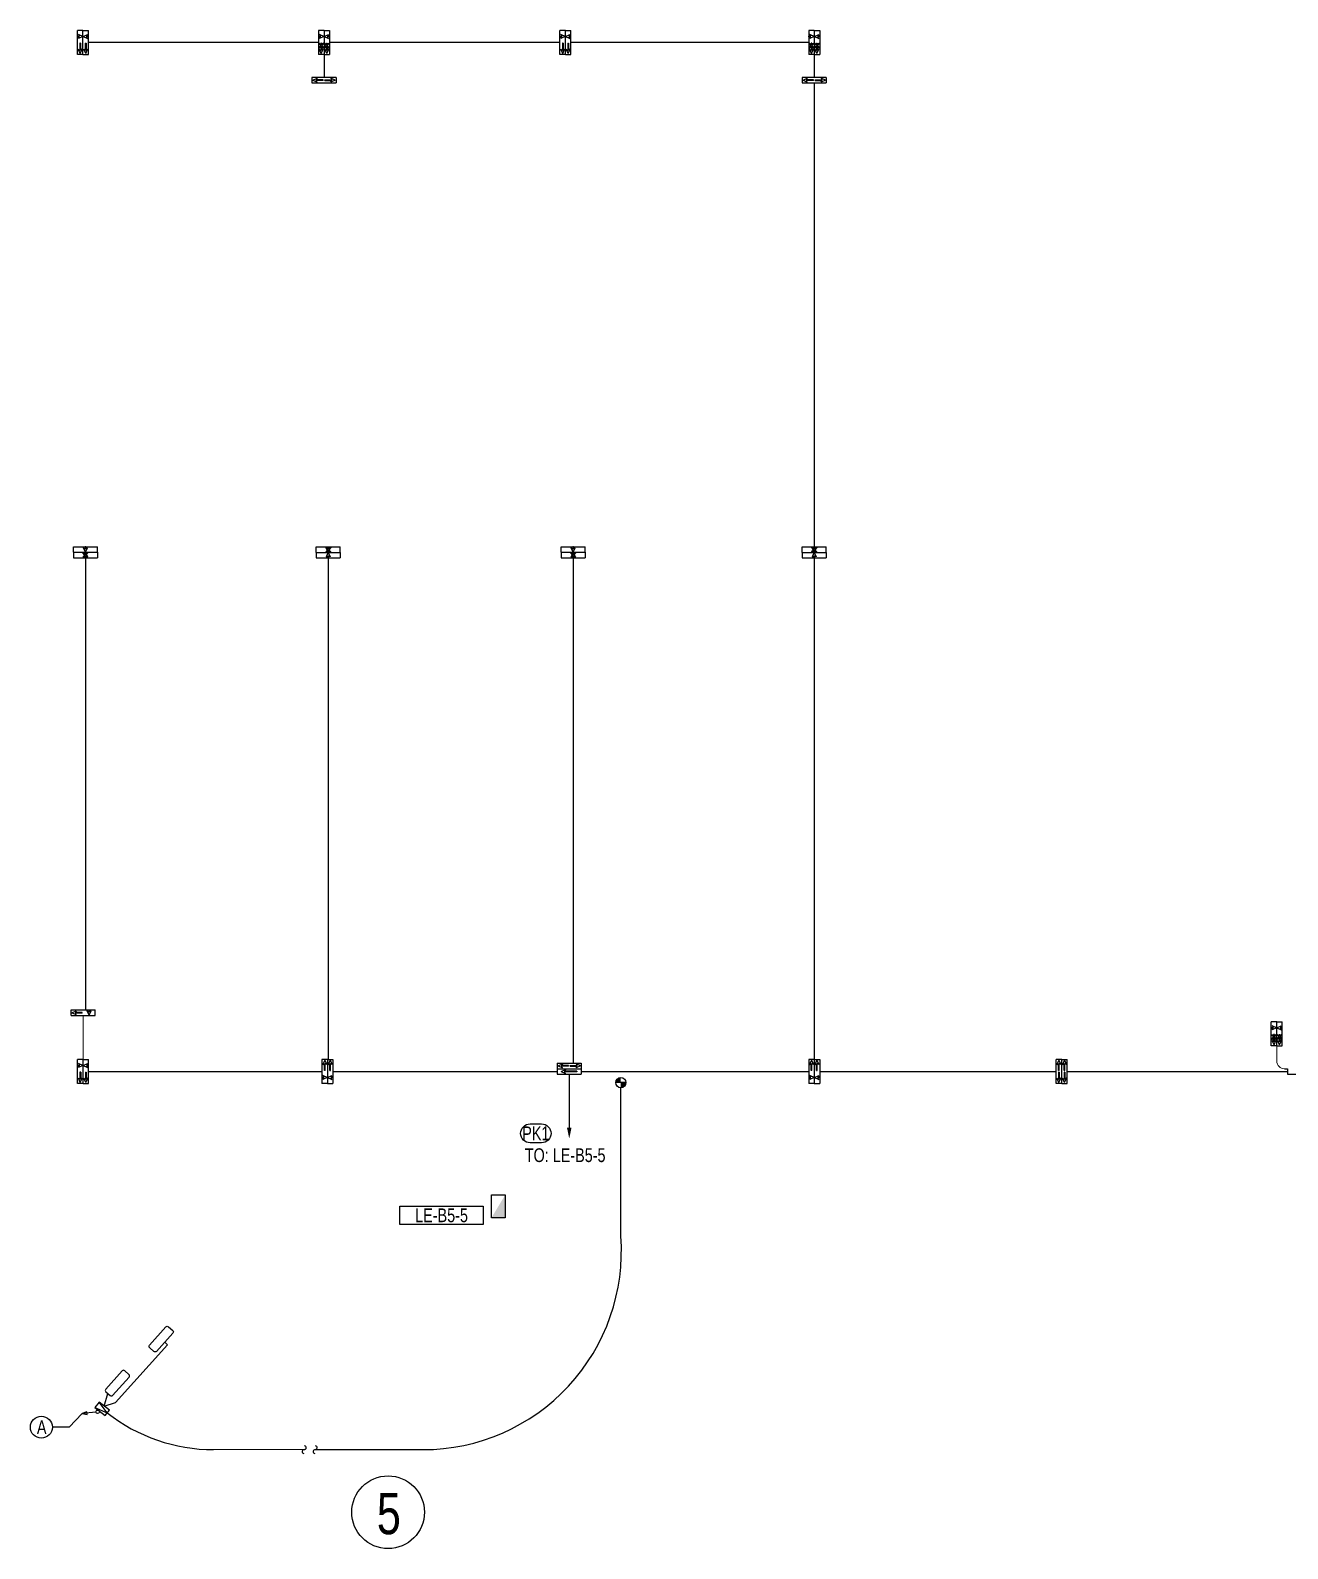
# Model space of a CAD drawing. Header units: millimetres. Extents: x 98738 to 415807, y 105242 to 242281.
# Drawn here: x 252870 to 335213, y 142866 to 242281 of the extents above; entities that cross this region are included whole.
import ezdxf
from ezdxf.enums import TextEntityAlignment as Align

# ---------------------------------------------------------------- set-up
doc = ezdxf.new("R2010")
doc.units = ezdxf.units.MM
doc.header["$LTSCALE"] = 50
doc.linetypes.add('CEN-1', pattern=[24, 20, -2, 0, -2])
for name, color, linetype in [('4', 4, 'Continuous'), ('e-con', 1, 'Continuous'), ('E-SYM', 2, 'Continuous'), ('E-TEXT', 6, 'Continuous'), ('e-text-box', 7, 'Continuous'), ('E-WIRE', 4, 'Continuous'), ('e-wire1s', 4, 'CEN-1'), ('Parking-L', 4, 'Continuous'), ('parking-p', 7, 'Continuous')]:
    doc.layers.add(name, color=color, linetype=linetype)
doc.styles.add('돋움', font='')
doc.styles.get('돋움').set_extended_font_data('Dotum')

# ---------------------------------------------------------------- blocks, each defined once
blk = doc.blocks.new('100-94')
at = {"layer": 'e-con', "linetype": 'Continuous'}
blk.add_line((52, 54), (477, 479), dxfattribs=at)
at = {"layer": 'e-con'}
blk.add_lwpolyline([(477, 479), (292, 373), (365, 294)], close=True, dxfattribs=at)
at = {"layer": 'e-con', "linetype": 'Continuous'}
blk.add_circle((0, 0), 75, dxfattribs=at)
blk = doc.blocks.new('ar')
at = {"layer": '4', "color": 4}
blk.add_lwpolyline([(0, 0, 150, 0, 0), (360, 0, 0, 0, 0)], format="xyseb", dxfattribs=at)
blk = doc.blocks.new('100-33')
at = {"layer": 'E-SYM'}
blk.add_lwpolyline([(-250, -150), (250, -150), (250, 150), (-250, 150)], close=True, dxfattribs=at)
blk.add_solid([(-250, -150), (250, -150), (250, 150), (250, -150)], dxfattribs=at)
blk = doc.blocks.new('A$C7EB97946')
at = {"layer": 'E-TEXT', "xscale": 3, "yscale": 3, "zscale": 3}
blk.add_blockref('100-33', (750, 450), dxfattribs=at)

msp = doc.modelspace()

# ---------------------------------------------------------------- hatches: boundary and pattern name
at = {"layer": 'parking-p', "linetype": 'Continuous'}
h = msp.add_hatch(color=2, dxfattribs=at)
h.paths.add_polyline_path([(291877, 173378), (291541, 173378), (291541, 173042, 0.414214)])
h.paths.add_polyline_path([(291541, 173714, 0.414214), (291205, 173378), (291541, 173378)])

# ---------------------------------------------------------------- linework, layer by layer
at = {"color": 1}
msp.add_circle((276300, 145248), 2382, dxfattribs=at)
at = {"layer": 'E-SYM'}
for p, q in [((257101, 152108), (257910, 151752)), ((257910, 151752), (257379, 152459))]:
    msp.add_line(p, q, dxfattribs=at)
for points in [[(262204, 156977), (261131, 155783, -0.414214), (260962, 155774), (260688, 156021, -0.414214), (260679, 156190), (261752, 157383, -0.414214), (261921, 157392), (262195, 157146, -0.414214)], [(258882, 154502), (257808, 153308, 0.414214), (257817, 153139), (258091, 152893, 0.414214), (258260, 152902), (259334, 154095, 0.414214), (259325, 154264), (259051, 154511, 0.414214)]]:
    msp.add_lwpolyline(points, format="xyb", close=True, dxfattribs=at)
msp.add_lwpolyline([(257101, 152108), (257770, 151577), (258049, 151928), (257379, 152459)], close=True, dxfattribs=at)
at = {"layer": 'E-TEXT'}
msp.add_lwpolyline([(285596, 170676), (286353, 170676, -1), (286353, 169440), (285596, 169440, -1), (285596, 170676, -1)], format="xyb", dxfattribs=at)
at = {"layer": 'e-text-box'}
for p, q in [((256271, 151706), (255406, 150818)), ((255406, 150818), (254309, 150818))]:
    msp.add_line(p, q, dxfattribs=at)
msp.add_lwpolyline([(277076, 165294), (282525, 165294), (282525, 164091), (277076, 164091)], close=True, dxfattribs=at)
msp.add_circle((253589, 150818), 720, dxfattribs=at)
at = {"layer": 'E-WIRE'}
for p, q in [((271743, 241494), (256673, 241494)), ((287554, 241494), (272463, 241494)), ((303846, 241494), (288274, 241494)), ((304206, 238846), (304206, 208454)), ((256473, 207746), (256473, 178139)), ((272380, 207734), (272380, 174898)), ((288423, 207746), (288423, 174651)), ((304206, 207734), (304206, 175569)), ((304206, 207734), (304206, 174651)), ((256682, 174111), (271967, 174111)), ((272687, 174111), (287377, 174111)), ((288952, 174111), (303846, 174111)), ((304566, 174111), (320054, 174111)), ((320774, 174111), (335213, 174111)), ((288164, 173931), (288164, 170438)), ((291541, 163320), (291541, 173042)), ((258455, 152436), (261852, 156213)), ((261852, 156213), (261667, 156380)), ((257714, 152193), (257954, 153016)), ((257714, 152193), (258455, 152436)), ((271513, 149350), (278588, 149350))]:
    msp.add_line(p, q, dxfattribs=at)
at = {"layer": 'E-WIRE', "lineweight": 0}
for p, q in [((256322, 177779), (256322, 174898)), ((334501, 175791), (334501, 174791)), ((264869, 149350), (270800, 149350))]:
    msp.add_line(p, q, dxfattribs=at)
at = {"layer": 'E-WIRE', "ltscale": 0.5}
msp.add_line((335001, 174291), (335213, 174291), dxfattribs=at)
for points in [[(272103, 240706), (272103, 239206)], [(304206, 240706), (304206, 239206)]]:
    msp.add_lwpolyline(points, dxfattribs=at)
at = {"layer": 'E-WIRE', "lineweight": 0}
msp.add_arc((335001, 174791), 500, 180, 270, dxfattribs=at)
at = {"layer": 'E-WIRE'}
for centre, start, end in [((270800, 149224), 82.66382, 262.66382), ((270817, 149475), 262.66382, 82.66382), ((271513, 149224), 82.66382, 262.66382), ((271529, 149475), 262.66382, 82.66382)]:
    msp.add_arc(centre, 126, start, end, dxfattribs=at)
at = {"layer": 'Parking-L'}
for centre, radius, start, end in [((278588, 162341), 12991, 270, 4.32131), ((264869, 160633), 11283, 231.91418, 270)]:
    msp.add_arc(centre, radius, start, end, dxfattribs=at)
at = {"layer": 'parking-p', "color": 2, "linetype": 'Continuous'}
for p, q in [((255953, 240706), (255953, 242281)), ((255953, 240706), (255953, 242281)), ((255953, 240706), (255953, 242281)), ((256313, 242281), (255953, 242281)), ((255962, 241865), (255962, 241910)), ((255962, 241910), (256097, 241910)), ((255962, 241865), (256097, 241865)), ((256301, 241888), (256019, 242016)), ((256019, 242016), (256097, 241910)), ((256301, 241888), (256019, 241759)), ((256019, 241759), (256097, 241865)), ((256313, 240706), (256313, 242281)), ((256313, 240706), (256313, 242281)), ((256313, 240706), (256313, 242281)), ((256313, 240706), (256313, 242281)), ((256313, 242281), (256673, 242281)), ((256324, 241888), (256606, 242016)), ((256324, 241888), (256606, 241759)), ((256606, 242016), (256528, 241910)), ((256663, 241910), (256528, 241910)), ((256606, 241759), (256528, 241865)), ((256663, 241865), (256528, 241865)), ((256663, 241865), (256663, 241910)), ((256673, 240706), (256673, 242281)), ((256673, 240706), (256673, 242281)), ((256673, 240706), (256673, 242281)), ((271743, 242281), (271743, 240706)), ((271743, 242281), (271743, 240706)), ((272103, 242281), (271743, 242281)), ((271743, 242281), (271743, 240706)), ((271753, 241865), (271753, 241910)), ((271753, 241910), (271888, 241910)), ((271753, 241865), (271888, 241865)), ((272091, 241888), (271810, 242016)), ((271810, 242016), (271888, 241910)), ((272091, 241888), (271810, 241759)), ((271810, 241759), (271888, 241865)), ((272103, 242281), (272103, 240706)), ((272103, 242281), (272103, 240706)), ((272103, 242281), (272103, 240706)), ((272103, 242281), (272463, 242281)), ((272103, 242281), (272103, 240706)), ((272115, 241888), (272396, 242016)), ((272115, 241888), (272396, 241759)), ((272396, 242016), (272318, 241910)), ((272453, 241910), (272318, 241910)), ((272396, 241759), (272318, 241865)), ((272453, 241865), (272318, 241865)), ((272453, 241865), (272453, 241910)), ((272463, 242281), (272463, 240706)), ((272463, 242281), (272463, 240706)), ((272463, 242281), (272463, 240706)), ((287554, 240706), (287554, 242281)), ((287554, 240706), (287554, 242281)), ((287554, 240706), (287554, 242281)), ((287914, 242281), (287554, 242281)), ((287564, 241865), (287564, 241910)), ((287564, 241910), (287699, 241910)), ((287564, 241865), (287699, 241865)), ((287903, 241888), (287621, 242016)), ((287621, 242016), (287699, 241910)), ((287903, 241888), (287621, 241759)), ((287621, 241759), (287699, 241865)), ((287914, 240706), (287914, 242281)), ((287914, 240706), (287914, 242281)), ((287914, 240706), (287914, 242281)), ((287914, 240706), (287914, 242281)), ((287914, 242281), (288274, 242281)), ((287926, 241888), (288208, 242016)), ((287926, 241888), (288208, 241759)), ((288208, 242016), (288130, 241910)), ((288265, 241910), (288130, 241910)), ((288208, 241759), (288130, 241865)), ((288265, 241865), (288130, 241865)), ((288265, 241865), (288265, 241910)), ((288274, 240706), (288274, 242281)), ((288274, 240706), (288274, 242281)), ((288274, 240706), (288274, 242281)), ((303846, 242281), (303846, 240706)), ((303846, 242281), (303846, 240706)), ((304206, 242281), (303846, 242281)), ((303846, 242281), (303846, 240706)), ((303856, 241865), (303856, 241910)), ((303856, 241910), (303991, 241910)), ((303856, 241865), (303991, 241865)), ((304194, 241888), (303912, 242016)), ((303912, 242016), (303991, 241910)), ((304194, 241888), (303912, 241759)), ((303912, 241759), (303991, 241865)), ((304206, 242281), (304206, 240706)), ((304206, 242281), (304206, 240706)), ((304206, 242281), (304206, 240706)), ((304206, 242281), (304566, 242281)), ((304206, 242281), (304206, 240706)), ((304218, 241888), (304499, 242016)), ((304218, 241888), (304499, 241759)), ((304499, 242016), (304421, 241910)), ((304556, 241910), (304421, 241910)), ((304499, 241759), (304421, 241865)), ((304556, 241865), (304421, 241865)), ((304556, 241865), (304556, 241910)), ((304566, 242281), (304566, 240706)), ((304566, 242281), (304566, 240706)), ((304566, 242281), (304566, 240706)), ((256313, 240706), (255953, 240706)), ((256133, 240763), (256004, 241044)), ((256004, 241044), (256110, 240966)), ((256155, 241438), (256110, 241438)), ((256110, 241438), (256110, 240966)), ((256133, 240763), (256261, 241044)), ((256155, 241438), (256155, 240966)), ((256261, 241044), (256155, 240966)), ((256313, 240706), (256673, 240706)), ((256493, 240763), (256364, 241044)), ((256364, 241044), (256470, 240966)), ((256470, 241438), (256515, 241438)), ((256470, 241438), (256470, 240966)), ((256493, 240763), (256621, 241044)), ((256515, 241438), (256515, 240966)), ((256621, 241044), (256515, 240966)), ((272103, 240706), (271743, 240706)), ((271923, 240763), (271794, 241044)), ((271794, 241044), (271900, 240966)), ((271945, 241438), (271900, 241438)), ((271900, 241438), (271900, 241343)), ((271900, 241234), (271900, 240966)), ((271923, 240763), (272052, 241044)), ((271945, 241438), (271945, 241343)), ((271945, 241234), (271945, 240966)), ((272052, 241044), (271945, 240966)), ((272103, 240706), (272463, 240706)), ((272283, 240763), (272154, 241044)), ((272154, 241044), (272260, 240966)), ((272260, 241438), (272305, 241438)), ((272260, 241438), (272260, 241343)), ((272260, 241234), (272260, 240966)), ((272283, 240763), (272412, 241044)), ((272305, 241438), (272305, 241343)), ((272305, 241234), (272305, 240966)), ((272412, 241044), (272305, 240966)), ((287914, 240706), (287554, 240706)), ((287734, 240763), (287606, 241044)), ((287606, 241044), (287712, 240966)), ((287757, 241438), (287712, 241438)), ((287712, 241438), (287712, 240966)), ((287734, 240763), (287863, 241044)), ((287757, 241438), (287757, 240966)), ((287863, 241044), (287757, 240966)), ((287914, 240706), (288274, 240706)), ((288094, 240763), (287966, 241044)), ((287966, 241044), (288072, 240966)), ((288072, 241438), (288117, 241438)), ((288072, 241438), (288072, 240966)), ((288094, 240763), (288223, 241044)), ((288117, 241438), (288117, 240966)), ((288223, 241044), (288117, 240966)), ((304206, 240706), (303846, 240706)), ((304026, 240763), (303897, 241044)), ((303897, 241044), (304003, 240966)), ((304048, 241438), (304003, 241438)), ((304003, 241438), (304003, 241343)), ((304003, 241234), (304003, 240966)), ((304026, 240763), (304155, 241044)), ((304048, 241438), (304048, 241343)), ((304048, 241234), (304048, 240966)), ((304155, 241044), (304048, 240966)), ((304206, 240706), (304566, 240706)), ((304386, 240763), (304257, 241044)), ((304257, 241044), (304363, 240966)), ((304363, 241438), (304408, 241438)), ((304363, 241438), (304363, 241343)), ((304363, 241234), (304363, 240966)), ((304386, 240763), (304515, 241044)), ((304408, 241438), (304408, 241343)), ((304408, 241234), (304408, 240966)), ((304515, 241044), (304408, 240966)), ((271315, 239206), (271315, 238846)), ((272890, 239206), (271315, 239206)), ((271315, 238846), (272890, 238846)), ((271372, 239026), (271653, 239155)), ((271372, 239026), (271653, 238898)), ((271653, 239155), (271575, 239049)), ((272047, 239049), (271575, 239049)), ((271653, 238898), (271575, 239004)), ((272047, 239004), (271575, 239004)), ((272047, 239004), (272047, 239049)), ((272159, 239004), (272159, 239049)), ((272159, 239049), (272631, 239049)), ((272159, 239004), (272631, 239004)), ((272834, 239026), (272553, 239155)), ((272553, 239155), (272631, 239049)), ((272834, 239026), (272553, 238898)), ((272553, 238898), (272631, 239004)), ((272890, 239206), (272890, 238846)), ((303418, 239206), (303418, 238846)), ((304993, 239206), (303418, 239206)), ((303418, 238846), (304993, 238846)), ((303475, 239026), (303756, 239155)), ((303475, 239026), (303756, 238898)), ((303756, 239155), (303678, 239049)), ((304150, 239049), (303678, 239049)), ((303756, 238898), (303678, 239004)), ((304150, 239004), (303678, 239004)), ((304150, 239004), (304150, 239049)), ((304262, 239004), (304262, 239049)), ((304262, 239049), (304734, 239049)), ((304262, 239004), (304734, 239004)), ((304937, 239026), (304656, 239155)), ((304656, 239155), (304734, 239049)), ((304937, 239026), (304656, 238898)), ((304656, 238898), (304734, 239004)), ((304993, 239206), (304993, 238846)), ((255686, 208466), (257261, 208466)), ((255686, 208466), (257261, 208466)), ((255686, 208106), (255686, 208466)), ((255686, 208466), (257261, 208466)), ((255686, 208106), (257261, 208106)), ((255686, 208106), (255686, 207746)), ((255686, 208106), (257261, 208106)), ((255686, 208106), (257261, 208106)), ((255686, 208106), (257261, 208106)), ((256473, 208118), (256344, 208400)), ((256344, 208400), (256451, 208321)), ((256473, 208094), (256344, 207813)), ((256344, 207813), (256451, 207891)), ((256496, 208456), (256451, 208456)), ((256451, 208456), (256451, 208321)), ((256451, 207756), (256451, 207891)), ((256473, 208118), (256602, 208400)), ((256473, 208094), (256602, 207813)), ((256496, 208456), (256496, 208321)), ((256602, 208400), (256496, 208321)), ((256602, 207813), (256496, 207891)), ((256496, 207756), (256496, 207891)), ((257261, 208106), (257261, 208466)), ((257261, 208106), (257261, 207746)), ((271593, 208454), (273168, 208454)), ((271593, 208454), (273168, 208454)), ((271593, 208094), (271593, 208454)), ((271593, 208454), (273168, 208454)), ((271593, 208094), (273168, 208094)), ((271593, 208094), (271593, 207734)), ((271593, 208094), (273168, 208094)), ((271593, 208094), (273168, 208094)), ((271593, 208094), (273168, 208094)), ((272380, 208106), (272252, 208388)), ((272252, 208388), (272358, 208310)), ((272380, 208083), (272252, 207801)), ((272252, 207801), (272358, 207879)), ((272403, 208445), (272358, 208445)), ((272358, 208445), (272358, 208310)), ((272358, 207744), (272358, 207879)), ((272380, 208106), (272509, 208388)), ((272380, 208083), (272509, 207801)), ((272403, 208445), (272403, 208310)), ((272509, 208388), (272403, 208310)), ((272509, 207801), (272403, 207879)), ((272403, 207744), (272403, 207879)), ((273168, 208094), (273168, 208454)), ((273168, 208094), (273168, 207734)), ((287635, 208466), (289210, 208466)), ((287635, 208466), (289210, 208466)), ((287635, 208106), (287635, 208466)), ((287635, 208466), (289210, 208466)), ((287635, 208106), (289210, 208106)), ((287635, 208106), (287635, 207746)), ((287635, 208106), (289210, 208106)), ((287635, 208106), (289210, 208106)), ((287635, 208106), (289210, 208106)), ((288423, 208118), (288294, 208400)), ((288294, 208400), (288400, 208321)), ((288423, 208094), (288294, 207813)), ((288294, 207813), (288400, 207891)), ((288445, 208456), (288400, 208456)), ((288400, 208456), (288400, 208321)), ((288400, 207756), (288400, 207891)), ((288423, 208118), (288552, 208400)), ((288423, 208094), (288552, 207813)), ((288445, 208456), (288445, 208321)), ((288552, 208400), (288445, 208321)), ((288552, 207813), (288445, 207891)), ((288445, 207756), (288445, 207891)), ((289210, 208106), (289210, 208466)), ((289210, 208106), (289210, 207746)), ((303418, 208454), (304993, 208454)), ((303418, 208454), (304993, 208454)), ((303418, 208094), (303418, 208454)), ((303418, 208454), (304993, 208454)), ((303418, 208094), (304993, 208094)), ((303418, 208094), (303418, 207734)), ((303418, 208094), (304993, 208094)), ((303418, 208094), (304993, 208094)), ((303418, 208094), (304993, 208094)), ((304206, 208106), (304077, 208388)), ((304077, 208388), (304183, 208310)), ((304206, 208083), (304077, 207801)), ((304077, 207801), (304183, 207879)), ((304228, 208445), (304183, 208445)), ((304183, 208445), (304183, 208310)), ((304183, 207744), (304183, 207879)), ((304206, 208106), (304335, 208388)), ((304206, 208083), (304335, 207801)), ((304228, 208445), (304228, 208310)), ((304335, 208388), (304228, 208310)), ((304335, 207801), (304228, 207879)), ((304228, 207744), (304228, 207879)), ((304993, 208094), (304993, 208454)), ((304993, 208094), (304993, 207734)), ((255686, 207746), (257261, 207746)), ((255686, 207746), (257261, 207746)), ((255686, 207746), (257261, 207746)), ((256496, 207756), (256451, 207756)), ((271593, 207734), (273168, 207734)), ((271593, 207734), (273168, 207734)), ((271593, 207734), (273168, 207734)), ((272403, 207744), (272358, 207744)), ((287635, 207746), (289210, 207746)), ((287635, 207746), (289210, 207746)), ((287635, 207746), (289210, 207746)), ((288445, 207756), (288400, 207756)), ((303418, 207734), (304993, 207734)), ((303418, 207734), (304993, 207734)), ((303418, 207734), (304993, 207734)), ((304228, 207744), (304183, 207744)), ((255535, 177779), (255535, 178139)), ((255535, 178139), (257110, 178139)), ((255591, 177959), (255873, 178088)), ((255591, 177959), (255873, 177830)), ((255873, 178088), (255794, 177981)), ((256267, 177981), (255794, 177981)), ((256267, 177936), (256267, 177981)), ((256716, 177791), (256587, 178072)), ((256587, 178072), (256694, 177994)), ((256694, 178129), (256739, 178129)), ((256694, 178129), (256694, 177994)), ((256716, 177791), (256845, 178072)), ((256739, 178129), (256739, 177994)), ((256845, 178072), (256739, 177994)), ((257110, 177779), (257110, 178139)), ((255535, 177779), (257110, 177779)), ((255873, 177830), (255794, 177936)), ((256267, 177936), (255794, 177936)), ((334141, 175791), (334141, 177366)), ((334141, 175791), (334141, 177366)), ((334141, 175791), (334141, 177366)), ((334501, 177366), (334141, 177366)), ((334151, 176950), (334151, 176995)), ((334151, 176995), (334286, 176995)), ((334489, 176972), (334207, 177101)), ((334207, 177101), (334286, 176995)), ((334489, 176972), (334207, 176843)), ((334501, 175791), (334501, 177366)), ((334501, 175791), (334501, 177366)), ((334501, 177366), (334861, 177366)), ((334501, 175791), (334501, 177366)), ((334501, 175791), (334501, 177366)), ((334513, 176972), (334794, 177101)), ((334513, 176972), (334794, 176843)), ((334794, 177101), (334716, 176995)), ((334851, 176995), (334716, 176995)), ((334851, 176950), (334851, 176995)), ((334861, 175791), (334861, 177366)), ((334861, 175791), (334861, 177366)), ((334861, 175791), (334861, 177366)), ((334151, 176950), (334286, 176950)), ((334321, 175847), (334192, 176129)), ((334192, 176129), (334298, 176051)), ((334207, 176843), (334286, 176950)), ((334343, 176523), (334298, 176523)), ((334298, 176523), (334298, 176427)), ((334298, 176318), (334298, 176051)), ((334321, 175847), (334450, 176129)), ((334343, 176523), (334343, 176427)), ((334343, 176318), (334343, 176051)), ((334450, 176129), (334343, 176051)), ((334681, 175847), (334552, 176129)), ((334552, 176129), (334658, 176051)), ((334658, 176523), (334703, 176523)), ((334658, 176523), (334658, 176427)), ((334658, 176318), (334658, 176051)), ((334681, 175847), (334810, 176129)), ((334703, 176523), (334703, 176427)), ((334703, 176318), (334703, 176051)), ((334810, 176129), (334703, 176051)), ((334794, 176843), (334716, 176950)), ((334851, 176950), (334716, 176950)), ((334501, 175791), (334141, 175791)), ((334501, 175791), (334861, 175791)), ((255962, 173323), (255962, 174898)), ((255962, 173323), (255962, 174898)), ((255962, 173323), (255962, 174898)), ((256322, 174898), (255962, 174898)), ((255972, 174482), (255972, 174527)), ((255972, 174527), (256107, 174527)), ((255972, 174482), (256107, 174482)), ((256311, 174505), (256029, 174633)), ((256029, 174633), (256107, 174527)), ((256311, 174505), (256029, 174376)), ((256029, 174376), (256107, 174482)), ((256165, 174055), (256120, 174055)), ((256120, 174055), (256120, 173583)), ((256165, 174055), (256165, 173583)), ((256322, 173323), (256322, 174898)), ((256322, 173323), (256322, 174898)), ((256322, 173323), (256322, 174898)), ((256322, 173323), (256322, 174898)), ((256322, 174898), (256682, 174898)), ((256334, 174505), (256616, 174633)), ((256334, 174505), (256616, 174376)), ((256480, 174055), (256525, 174055)), ((256480, 174055), (256480, 173583)), ((256525, 174055), (256525, 173583)), ((256616, 174633), (256537, 174527)), ((256672, 174527), (256537, 174527)), ((256616, 174376), (256537, 174482)), ((256672, 174482), (256537, 174482)), ((256672, 174482), (256672, 174527)), ((256682, 173323), (256682, 174898)), ((256682, 173323), (256682, 174898)), ((256682, 173323), (256682, 174898)), ((271967, 174898), (271967, 173323)), ((271967, 174898), (271967, 173323)), ((272327, 174898), (271967, 174898)), ((271967, 174898), (271967, 173323)), ((272147, 174842), (272019, 174561)), ((272019, 174561), (272125, 174639)), ((272125, 174167), (272125, 174639)), ((272170, 174167), (272125, 174167)), ((272147, 174842), (272276, 174561)), ((272276, 174561), (272170, 174639)), ((272170, 174167), (272170, 174639)), ((272327, 174898), (272327, 173323)), ((272327, 174898), (272327, 173323)), ((272327, 174898), (272327, 173323)), ((272327, 174898), (272687, 174898)), ((272327, 174898), (272327, 173323)), ((272507, 174842), (272379, 174561)), ((272379, 174561), (272485, 174639)), ((272485, 174167), (272485, 174639)), ((272485, 174167), (272530, 174167)), ((272507, 174842), (272636, 174561)), ((272636, 174561), (272530, 174639)), ((272530, 174167), (272530, 174639)), ((272687, 174898), (272687, 173323)), ((272687, 174898), (272687, 173323)), ((272687, 174898), (272687, 173323)), ((287377, 174651), (288952, 174651)), ((287377, 174651), (287377, 174291)), ((287377, 174291), (288952, 174291)), ((287377, 174291), (288952, 174291)), ((287377, 174291), (287377, 173931)), ((287433, 174471), (287715, 174600)), ((287433, 174471), (287715, 174342)), ((287633, 174111), (287915, 174240)), ((287633, 174111), (287915, 173982)), ((287715, 174600), (287636, 174493)), ((288109, 174493), (287636, 174493)), ((287715, 174342), (287636, 174448)), ((288109, 174448), (287636, 174448)), ((287915, 174240), (287836, 174133)), ((288661, 174133), (287836, 174133)), ((287915, 173982), (287836, 174088)), ((288661, 174088), (287836, 174088)), ((288109, 174448), (288109, 174493)), ((288220, 174448), (288220, 174493)), ((288220, 174493), (288692, 174493)), ((288220, 174448), (288692, 174448)), ((288896, 174471), (288614, 174600)), ((288614, 174600), (288692, 174493)), ((288896, 174471), (288614, 174342)), ((288614, 174342), (288692, 174448)), ((288661, 174133), (288661, 174088)), ((288952, 174651), (288952, 174291)), ((288952, 174291), (288952, 173931)), ((303846, 174898), (303846, 173323)), ((303846, 174898), (303846, 173323)), ((304206, 174898), (303846, 174898)), ((303846, 174898), (303846, 173323)), ((304026, 174842), (303897, 174561)), ((303897, 174561), (304003, 174639)), ((304003, 174167), (304003, 174639)), ((304048, 174167), (304003, 174167)), ((304026, 174842), (304155, 174561)), ((304155, 174561), (304048, 174639)), ((304048, 174167), (304048, 174639)), ((304206, 174898), (304206, 173323)), ((304206, 174898), (304206, 173323)), ((304206, 174898), (304206, 173323)), ((304206, 174898), (304566, 174898)), ((304206, 174898), (304206, 173323)), ((304386, 174842), (304257, 174561)), ((304257, 174561), (304363, 174639)), ((304363, 174167), (304363, 174639)), ((304363, 174167), (304408, 174167)), ((304386, 174842), (304515, 174561)), ((304515, 174561), (304408, 174639)), ((304408, 174167), (304408, 174639)), ((304566, 174898), (304566, 173323)), ((304566, 174898), (304566, 173323)), ((304566, 174898), (304566, 173323)), ((320054, 173323), (320054, 174898)), ((320054, 173323), (320054, 174898)), ((320054, 173323), (320054, 174898)), ((320414, 174898), (320054, 174898)), ((320234, 174842), (320105, 174561)), ((320105, 174561), (320212, 174639)), ((320212, 174167), (320212, 174639)), ((320257, 174167), (320212, 174167)), ((320257, 174055), (320212, 174055)), ((320212, 174055), (320212, 173583)), ((320234, 174842), (320363, 174561)), ((320363, 174561), (320257, 174639)), ((320257, 174167), (320257, 174639)), ((320257, 174055), (320257, 173583)), ((320414, 173323), (320414, 174898)), ((320414, 173323), (320414, 174898)), ((320414, 174898), (320774, 174898)), ((320414, 173323), (320414, 174898)), ((320414, 173323), (320414, 174898)), ((320594, 174842), (320465, 174561)), ((320465, 174561), (320572, 174639)), ((320572, 174167), (320572, 174639)), ((320617, 174167), (320572, 174167)), ((320617, 174055), (320572, 174055)), ((320572, 174055), (320572, 173583)), ((320594, 174842), (320723, 174561)), ((320723, 174561), (320617, 174639)), ((320617, 174167), (320617, 174639)), ((320617, 174055), (320617, 173583)), ((320774, 173323), (320774, 174898)), ((320774, 173323), (320774, 174898)), ((320774, 173323), (320774, 174898)), ((335213, 174291), (335213, 173931)), ((256322, 173323), (255962, 173323)), ((256142, 173380), (256014, 173661)), ((256014, 173661), (256120, 173583)), ((256142, 173380), (256271, 173661)), ((256271, 173661), (256165, 173583)), ((256322, 173323), (256682, 173323)), ((256502, 173380), (256374, 173661)), ((256374, 173661), (256480, 173583)), ((256502, 173380), (256631, 173661)), ((256631, 173661), (256525, 173583)), ((272327, 173323), (271967, 173323)), ((271977, 173740), (271977, 173695)), ((271977, 173740), (272112, 173740)), ((271977, 173695), (272112, 173695)), ((272316, 173717), (272034, 173846)), ((272034, 173846), (272112, 173740)), ((272316, 173717), (272034, 173588)), ((272034, 173588), (272112, 173695)), ((272327, 173323), (272687, 173323)), ((272339, 173717), (272621, 173846)), ((272339, 173717), (272621, 173588)), ((272621, 173846), (272543, 173740)), ((272678, 173740), (272543, 173740)), ((272621, 173588), (272543, 173695)), ((272678, 173695), (272543, 173695)), ((272678, 173740), (272678, 173695)), ((287377, 173931), (288952, 173931)), ((291877, 173378), (291205, 173378)), ((304206, 173323), (303846, 173323)), ((303856, 173740), (303856, 173695)), ((303856, 173740), (303991, 173740)), ((303856, 173695), (303991, 173695)), ((304194, 173717), (303912, 173846)), ((303912, 173846), (303991, 173740)), ((304194, 173717), (303912, 173588)), ((303912, 173588), (303991, 173695)), ((304206, 173323), (304566, 173323)), ((304218, 173717), (304499, 173846)), ((304218, 173717), (304499, 173588)), ((304499, 173846), (304421, 173740)), ((304556, 173740), (304421, 173740)), ((304499, 173588), (304421, 173695)), ((304556, 173695), (304421, 173695)), ((304556, 173740), (304556, 173695)), ((320414, 173323), (320054, 173323)), ((320234, 173380), (320105, 173661)), ((320105, 173661), (320212, 173583)), ((320234, 173380), (320363, 173661)), ((320363, 173661), (320257, 173583)), ((320414, 173323), (320774, 173323)), ((320594, 173380), (320465, 173661)), ((320465, 173661), (320572, 173583)), ((320594, 173380), (320723, 173661)), ((320723, 173661), (320617, 173583)), ((335213, 173931), (336788, 173931))]:
    msp.add_line(p, q, dxfattribs=at)
for points in [[(271789, 241454), (271757, 241422)], [(271757, 241422), (271891, 241288)], [(271757, 241154), (271891, 241288)], [(271757, 241154), (271789, 241122)], [(271789, 241454), (271923, 241320)], [(271789, 241122), (271923, 241256)], [(271923, 241320), (272057, 241454)], [(271923, 241256), (272057, 241122)], [(271955, 241288), (272089, 241422)], [(271955, 241288), (272089, 241154)], [(272089, 241422), (272057, 241454)], [(272057, 241122), (272089, 241154)], [(272117, 241422), (272149, 241454)], [(272251, 241288), (272117, 241422)], [(272251, 241288), (272117, 241154)], [(272149, 241122), (272117, 241154)], [(272283, 241320), (272149, 241454)], [(272283, 241256), (272149, 241122)], [(272417, 241454), (272283, 241320)], [(272417, 241122), (272283, 241256)], [(272449, 241422), (272315, 241288)], [(272449, 241154), (272315, 241288)], [(272417, 241454), (272449, 241422)], [(272449, 241154), (272417, 241122)], [(303892, 241454), (303860, 241422)], [(303860, 241422), (303994, 241288)], [(303860, 241154), (303994, 241288)], [(303860, 241154), (303892, 241122)], [(303892, 241454), (304026, 241320)], [(303892, 241122), (304026, 241256)], [(304026, 241320), (304160, 241454)], [(304026, 241256), (304160, 241122)], [(304058, 241288), (304192, 241422)], [(304058, 241288), (304192, 241154)], [(304192, 241422), (304160, 241454)], [(304160, 241122), (304192, 241154)], [(304220, 241422), (304252, 241454)], [(304354, 241288), (304220, 241422)], [(304354, 241288), (304220, 241154)], [(304252, 241122), (304220, 241154)], [(304386, 241320), (304252, 241454)], [(304386, 241256), (304252, 241122)], [(304520, 241454), (304386, 241320)], [(304520, 241122), (304386, 241256)], [(304552, 241422), (304418, 241288)], [(304552, 241154), (304418, 241288)], [(304520, 241454), (304552, 241422)], [(304552, 241154), (304520, 241122)], [(256339, 208092), (256308, 208060)], [(256442, 207926), (256308, 208060)], [(256308, 207792), (256442, 207926)], [(256308, 207792), (256339, 207760)], [(256473, 207958), (256339, 208092)], [(256339, 207760), (256473, 207894)], [(256473, 207958), (256608, 208092)], [(256608, 207760), (256473, 207894)], [(256505, 207926), (256639, 208060)], [(256639, 207792), (256505, 207926)], [(256639, 208060), (256608, 208092)], [(256608, 207760), (256639, 207792)], [(272215, 208409), (272247, 208440)], [(272215, 208409), (272349, 208274)], [(272349, 208274), (272215, 208140)], [(272247, 208109), (272215, 208140)], [(272247, 208440), (272381, 208306)], [(272381, 208243), (272247, 208109)], [(272515, 208440), (272381, 208306)], [(272381, 208243), (272515, 208109)], [(272547, 208409), (272412, 208274)], [(272412, 208274), (272547, 208140)], [(272515, 208440), (272547, 208409)], [(272547, 208140), (272515, 208109)], [(288289, 208092), (288257, 208060)], [(288392, 207926), (288257, 208060)], [(288257, 207792), (288392, 207926)], [(288257, 207792), (288289, 207760)], [(288423, 207958), (288289, 208092)], [(288289, 207760), (288423, 207894)], [(288423, 207958), (288557, 208092)], [(288557, 207760), (288423, 207894)], [(288455, 207926), (288589, 208060)], [(288589, 207792), (288455, 207926)], [(288589, 208060), (288557, 208092)], [(288557, 207760), (288589, 207792)], [(304040, 208409), (304072, 208440)], [(304040, 208409), (304174, 208274)], [(304174, 208274), (304040, 208140)], [(304072, 208109), (304040, 208140)], [(304072, 208440), (304206, 208306)], [(304206, 208243), (304072, 208109)], [(304340, 208440), (304206, 208306)], [(304206, 208243), (304340, 208109)], [(304372, 208409), (304238, 208274)], [(304238, 208274), (304372, 208140)], [(304340, 208440), (304372, 208409)], [(304372, 208140), (304340, 208109)], [(334187, 176539), (334155, 176507)], [(334155, 176507), (334289, 176373)], [(334155, 176239), (334289, 176373)], [(334155, 176239), (334187, 176207)], [(334187, 176539), (334321, 176404)], [(334187, 176207), (334321, 176341)], [(334321, 176404), (334455, 176539)], [(334321, 176341), (334455, 176207)], [(334353, 176373), (334487, 176507)], [(334353, 176373), (334487, 176239)], [(334487, 176507), (334455, 176539)], [(334455, 176207), (334487, 176239)], [(334515, 176507), (334547, 176539)], [(334649, 176373), (334515, 176507)], [(334649, 176373), (334515, 176239)], [(334547, 176207), (334515, 176239)], [(334681, 176404), (334547, 176539)], [(334681, 176341), (334547, 176207)], [(334815, 176539), (334681, 176404)], [(334815, 176207), (334681, 176341)], [(334847, 176507), (334713, 176373)], [(334847, 176239), (334713, 176373)], [(334815, 176539), (334847, 176507)], [(334847, 176239), (334815, 176207)]]:
    msp.add_lwpolyline(points, dxfattribs=at)
msp.add_circle((291541, 173378), 336, dxfattribs=at)

# ---------------------------------------------------------------- block references
at = {"layer": 'e-con', "xscale": 1.5, "yscale": 1.5, "zscale": 1.5, "rotation": 141.5686865846412}
msp.add_blockref('100-94', (257277, 151824), dxfattribs=at)
at = {"layer": 'E-SYM', "xscale": -1, "rotation": 90}
msp.add_blockref('A$C7EB97946', (283970, 166027), dxfattribs=at)
at = {"layer": 'e-wire1s', "xscale": 2, "yscale": 2, "zscale": 2, "rotation": 270}
msp.add_blockref('ar', (288164, 170438), dxfattribs=at)

# ---------------------------------------------------------------- texts
at = {"layer": 'E-TEXT', "style": '돋움', "width": 0.8}
for s, p in [('PK1', (285975, 170058)), ('TO: LE-B5-5', (287895, 168628)), ('LE-B5-5', (279801, 164692)), ('A', (253612, 150818))]:
    msp.add_text(s, height=900, dxfattribs=at).set_placement(p, align=Align.MIDDLE_CENTER)
at = {"layer": 'E-TEXT', "color": 1, "style": '돋움', "width": 0.8}
msp.add_text('5', height=2700, dxfattribs=at).set_placement((276348, 145163, 4600), align=Align.MIDDLE_CENTER)

doc.saveas('drawing.dxf')
